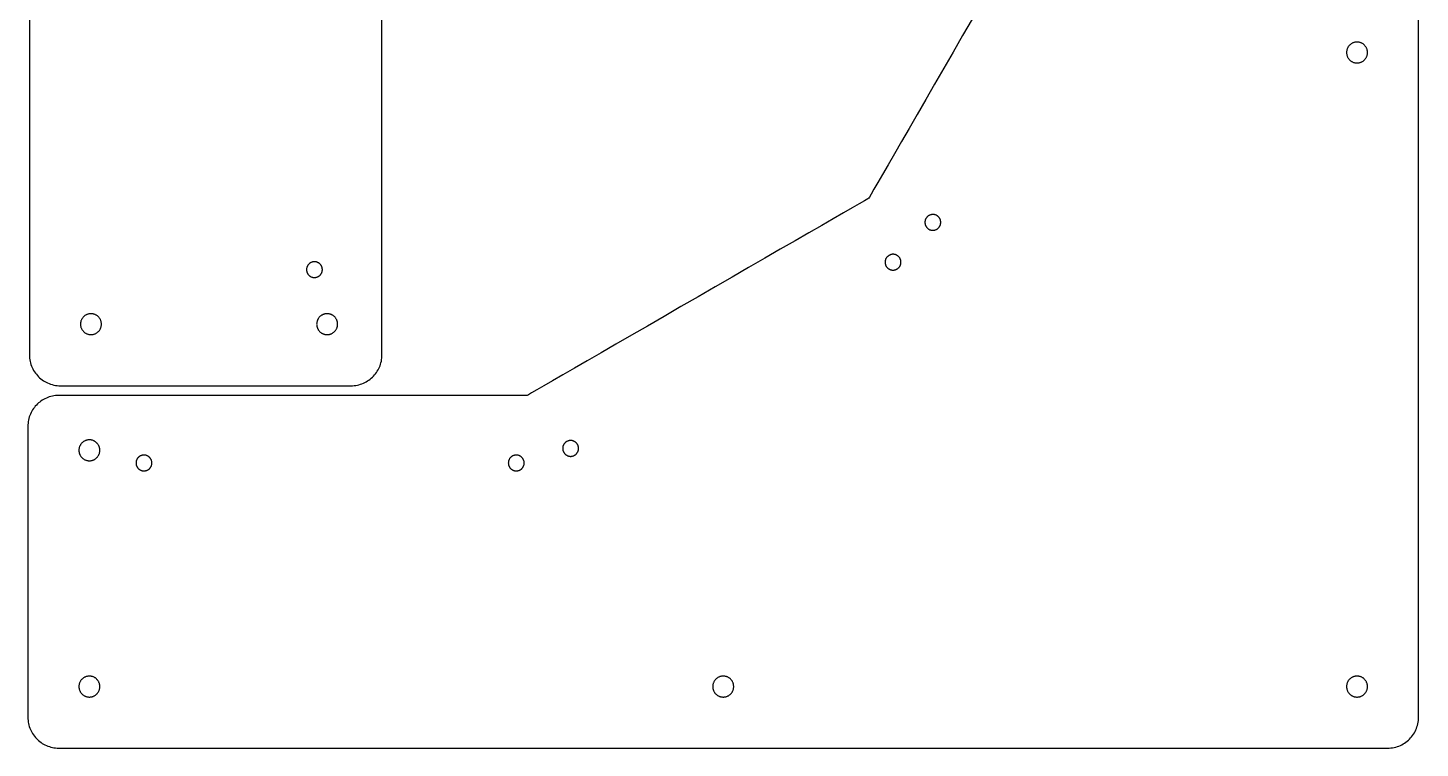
# Model space of a CAD drawing. Header units: centimetres. Extents: x -16 to 38, y -53 to 89.
# Drawn here: x -16.04 to 28.88, y -10.5 to 12.73 of the extents above; entities that cross this region are included whole.
import ezdxf

# ---------------------------------------------------------------- set-up
doc = ezdxf.new("R2010")
doc.units = ezdxf.units.CM
doc.header["$MEASUREMENT"] = 0

# ---------------------------------------------------------------- blocks, each defined once
blk = doc.blocks.new('block 16')
at = {"color": 7, "lineweight": 25}
blk.add_lwpolyline([(-15.989, 2.188), (-15.987, 2.133), (-15.983, 2.079), (-15.976, 2.026), (-15.966, 1.974), (-15.953, 1.922), (-15.938, 1.872), (-15.92, 1.823), (-15.9, 1.775), (-15.877, 1.729), (-15.852, 1.684), (-15.825, 1.64), (-15.796, 1.598), (-15.764, 1.557), (-15.731, 1.518), (-15.696, 1.481), (-15.659, 1.446), (-15.62, 1.412), (-15.579, 1.381), (-15.537, 1.352), (-15.493, 1.325), (-15.448, 1.3), (-15.402, 1.277), (-15.354, 1.257), (-15.305, 1.239), (-15.255, 1.224), (-15.203, 1.211), (-15.151, 1.201), (-15.098, 1.194), (-15.044, 1.19), (-14.989, 1.188), (-5.613, 1.188), (-5.56, 1.19), (-5.507, 1.194), (-5.456, 1.2), (-5.405, 1.21), (-5.355, 1.222), (-5.306, 1.236), (-5.259, 1.253), (-5.212, 1.272), (-5.167, 1.293), (-5.122, 1.316), (-5.08, 1.342), (-5.038, 1.37), (-4.998, 1.399), (-4.96, 1.43), (-4.923, 1.464), (-4.888, 1.499), (-4.855, 1.535), (-4.824, 1.574), (-4.794, 1.614), (-4.767, 1.655), (-4.741, 1.698), (-4.718, 1.742), (-4.696, 1.787), (-4.677, 1.834), (-4.661, 1.882), (-4.646, 1.93), (-4.634, 1.98), (-4.625, 2.031), (-4.618, 2.083), (-4.614, 2.135), (-4.613, 2.188), (-4.613, 17.302), (-4.593, 17.336), (-4.537, 17.434), (-4.445, 17.592), (-4.322, 17.805), (-4.17, 18.07), (-3.99, 18.381), (-3.786, 18.734), (-3.56, 19.125), (-3.315, 19.549), (-3.054, 20.002), (-2.778, 20.48), (-2.491, 20.977), (-2.195, 21.49), (-1.892, 22.015), (-1.585, 22.545), (-1.278, 23.079), (-0.971, 23.609), (-0.669, 24.133), (-0.373, 24.646), (-0.085, 25.144), (0.19, 25.621), (0.452, 26.075), (0.697, 26.499), (0.923, 26.89), (1.127, 27.243), (1.306, 27.554), (1.459, 27.819), (1.582, 28.032), (1.673, 28.19), (1.73, 28.288), (1.749, 28.322), (1.785, 28.342), (1.89, 28.403), (2.058, 28.5), (2.285, 28.631), (2.566, 28.793), (2.895, 28.983), (3.269, 29.199), (3.682, 29.438), (4.13, 29.696), (4.606, 29.971), (5.107, 30.26), (5.628, 30.561), (6.164, 30.87), (6.709, 31.185), (7.259, 31.503), (7.809, 31.82), (8.355, 32.135), (8.89, 32.444), (9.411, 32.745), (9.912, 33.034), (10.389, 33.31), (10.836, 33.568), (11.249, 33.806), (11.623, 34.022), (11.953, 34.213), (12.233, 34.375), (12.46, 34.506), (12.628, 34.603), (12.733, 34.663), (12.769, 34.684), (27.883, 34.684), (27.938, 34.685), (27.99, 34.69), (28.041, 34.696), (28.092, 34.706), (28.142, 34.718), (28.191, 34.732), (28.238, 34.749), (28.285, 34.768), (28.33, 34.789), (28.374, 34.813), (28.417, 34.838), (28.458, 34.866), (28.498, 34.895), (28.536, 34.927), (28.573, 34.96), (28.608, 34.995), (28.641, 35.032), (28.672, 35.07), (28.702, 35.11), (28.729, 35.151), (28.755, 35.194), (28.778, 35.238), (28.8, 35.283), (28.818, 35.33), (28.835, 35.378), (28.849, 35.426), (28.861, 35.476), (28.871, 35.527), (28.877, 35.578), (28.881, 35.631), (28.883, 35.684), (28.883, 45.06), (28.881, 45.113), (28.877, 45.165), (28.871, 45.217), (28.861, 45.268), (28.849, 45.317), (28.835, 45.366), (28.818, 45.414), (28.799, 45.46), (28.778, 45.506), (28.755, 45.55), (28.729, 45.593), (28.701, 45.634), (28.672, 45.674), (28.641, 45.712), (28.607, 45.749), (28.572, 45.784), (28.536, 45.817), (28.497, 45.849), (28.457, 45.878), (28.416, 45.906), (28.373, 45.931), (28.329, 45.955), (28.284, 45.976), (28.237, 45.995), (28.189, 46.012), (28.141, 46.026), (28.091, 46.038), (28.04, 46.047), (27.988, 46.054), (27.936, 46.058), (27.883, 46.06), (-14.989, 46.06), (-15.044, 46.058), (-15.098, 46.054), (-15.151, 46.047), (-15.203, 46.037), (-15.255, 46.024), (-15.305, 46.009), (-15.354, 45.991), (-15.402, 45.971), (-15.448, 45.948), (-15.493, 45.923), (-15.537, 45.896), (-15.579, 45.867), (-15.62, 45.835), (-15.659, 45.802), (-15.696, 45.767), (-15.731, 45.73), (-15.764, 45.691), (-15.796, 45.65), (-15.825, 45.608), (-15.852, 45.565), (-15.877, 45.519), (-15.9, 45.473), (-15.92, 45.425), (-15.938, 45.376), (-15.953, 45.326), (-15.966, 45.274), (-15.976, 45.222), (-15.983, 45.169), (-15.987, 45.115), (-15.989, 45.06), (-15.989, 2.188)], dxfattribs=at)
blk = doc.blocks.new('block 19')
at = {"color": 7, "lineweight": 25}
blk.add_lwpolyline([(-6.383, 2.836), (-6.364, 2.837), (-6.346, 2.838), (-6.328, 2.84), (-6.31, 2.844), (-6.293, 2.848), (-6.276, 2.853), (-6.259, 2.859), (-6.243, 2.866), (-6.227, 2.874), (-6.212, 2.882), (-6.197, 2.891), (-6.183, 2.901), (-6.169, 2.912), (-6.156, 2.923), (-6.144, 2.935), (-6.132, 2.948), (-6.121, 2.961), (-6.11, 2.975), (-6.1, 2.989), (-6.091, 3.004), (-6.082, 3.019), (-6.075, 3.035), (-6.068, 3.051), (-6.062, 3.067), (-6.057, 3.084), (-6.053, 3.102), (-6.049, 3.119), (-6.047, 3.137), (-6.045, 3.155), (-6.045, 3.174), (-6.045, 3.193), (-6.047, 3.21), (-6.049, 3.228), (-6.052, 3.245), (-6.056, 3.262), (-6.061, 3.278), (-6.067, 3.294), (-6.073, 3.31), (-6.08, 3.325), (-6.088, 3.34), (-6.097, 3.355), (-6.106, 3.369), (-6.116, 3.382), (-6.127, 3.395), (-6.138, 3.407), (-6.15, 3.419), (-6.162, 3.43), (-6.175, 3.441), (-6.189, 3.451), (-6.203, 3.46), (-6.217, 3.469), (-6.232, 3.477), (-6.247, 3.484), (-6.263, 3.49), (-6.279, 3.496), (-6.296, 3.501), (-6.313, 3.505), (-6.33, 3.508), (-6.347, 3.51), (-6.365, 3.512), (-6.383, 3.512), (-6.401, 3.512), (-6.418, 3.51), (-6.436, 3.508), (-6.453, 3.505), (-6.47, 3.501), (-6.486, 3.496), (-6.502, 3.49), (-6.518, 3.484), (-6.534, 3.477), (-6.548, 3.469), (-6.563, 3.46), (-6.577, 3.451), (-6.59, 3.441), (-6.603, 3.43), (-6.616, 3.419), (-6.628, 3.407), (-6.639, 3.395), (-6.649, 3.382), (-6.659, 3.368), (-6.669, 3.354), (-6.677, 3.34), (-6.685, 3.325), (-6.693, 3.31), (-6.699, 3.294), (-6.705, 3.278), (-6.709, 3.261), (-6.713, 3.244), (-6.717, 3.227), (-6.719, 3.21), (-6.72, 3.192), (-6.721, 3.174), (-6.72, 3.156), (-6.719, 3.138), (-6.717, 3.121), (-6.713, 3.104), (-6.709, 3.087), (-6.705, 3.07), (-6.699, 3.054), (-6.693, 3.039), (-6.685, 3.023), (-6.677, 3.008), (-6.669, 2.994), (-6.659, 2.98), (-6.649, 2.966), (-6.639, 2.954), (-6.628, 2.941), (-6.616, 2.929), (-6.603, 2.918), (-6.59, 2.907), (-6.577, 2.897), (-6.563, 2.888), (-6.549, 2.879), (-6.534, 2.871), (-6.518, 2.864), (-6.503, 2.858), (-6.486, 2.852), (-6.47, 2.847), (-6.453, 2.843), (-6.436, 2.84), (-6.418, 2.838), (-6.401, 2.837), (-6.383, 2.836)], dxfattribs=at)
blk = doc.blocks.new('block 24')
at = {"color": 7, "lineweight": 25}
blk.add_lwpolyline([(-14.003, 2.836), (-13.984, 2.837), (-13.966, 2.838), (-13.948, 2.84), (-13.93, 2.844), (-13.913, 2.848), (-13.896, 2.853), (-13.879, 2.859), (-13.863, 2.866), (-13.847, 2.874), (-13.832, 2.882), (-13.817, 2.891), (-13.803, 2.901), (-13.789, 2.912), (-13.776, 2.923), (-13.764, 2.935), (-13.752, 2.948), (-13.741, 2.961), (-13.73, 2.975), (-13.72, 2.989), (-13.711, 3.004), (-13.702, 3.019), (-13.695, 3.035), (-13.688, 3.051), (-13.682, 3.067), (-13.677, 3.084), (-13.673, 3.102), (-13.669, 3.119), (-13.667, 3.137), (-13.665, 3.155), (-13.665, 3.174), (-13.665, 3.193), (-13.667, 3.21), (-13.669, 3.228), (-13.672, 3.245), (-13.676, 3.262), (-13.681, 3.278), (-13.687, 3.294), (-13.693, 3.31), (-13.7, 3.325), (-13.708, 3.34), (-13.717, 3.355), (-13.726, 3.369), (-13.736, 3.382), (-13.747, 3.395), (-13.758, 3.407), (-13.77, 3.419), (-13.782, 3.43), (-13.795, 3.441), (-13.809, 3.451), (-13.823, 3.46), (-13.837, 3.469), (-13.852, 3.477), (-13.867, 3.484), (-13.883, 3.49), (-13.899, 3.496), (-13.916, 3.501), (-13.933, 3.505), (-13.95, 3.508), (-13.967, 3.51), (-13.985, 3.512), (-14.003, 3.512), (-14.021, 3.512), (-14.038, 3.51), (-14.056, 3.508), (-14.073, 3.505), (-14.09, 3.501), (-14.106, 3.496), (-14.122, 3.49), (-14.138, 3.484), (-14.154, 3.477), (-14.169, 3.469), (-14.183, 3.46), (-14.197, 3.451), (-14.21, 3.441), (-14.223, 3.43), (-14.236, 3.419), (-14.248, 3.407), (-14.259, 3.395), (-14.269, 3.382), (-14.279, 3.368), (-14.289, 3.354), (-14.297, 3.34), (-14.305, 3.325), (-14.313, 3.31), (-14.319, 3.294), (-14.325, 3.278), (-14.329, 3.261), (-14.333, 3.244), (-14.337, 3.227), (-14.339, 3.21), (-14.34, 3.192), (-14.341, 3.174), (-14.34, 3.156), (-14.339, 3.138), (-14.337, 3.121), (-14.333, 3.104), (-14.329, 3.087), (-14.325, 3.07), (-14.319, 3.054), (-14.313, 3.039), (-14.305, 3.023), (-14.297, 3.008), (-14.289, 2.994), (-14.279, 2.98), (-14.269, 2.966), (-14.259, 2.954), (-14.248, 2.941), (-14.236, 2.929), (-14.223, 2.918), (-14.21, 2.907), (-14.197, 2.897), (-14.183, 2.888), (-14.169, 2.879), (-14.154, 2.871), (-14.138, 2.864), (-14.123, 2.858), (-14.106, 2.852), (-14.09, 2.847), (-14.073, 2.843), (-14.056, 2.84), (-14.038, 2.838), (-14.021, 2.837), (-14.003, 2.836)], dxfattribs=at)
blk = doc.blocks.new('block 25')
at = {"color": 7, "lineweight": 25}
blk.add_lwpolyline([(-6.792, 4.679), (-6.778, 4.679), (-6.764, 4.68), (-6.75, 4.682), (-6.737, 4.685), (-6.724, 4.688), (-6.711, 4.692), (-6.699, 4.696), (-6.686, 4.701), (-6.674, 4.707), (-6.663, 4.714), (-6.652, 4.72), (-6.641, 4.728), (-6.631, 4.736), (-6.621, 4.744), (-6.611, 4.753), (-6.602, 4.763), (-6.594, 4.773), (-6.586, 4.783), (-6.578, 4.794), (-6.571, 4.805), (-6.565, 4.817), (-6.559, 4.829), (-6.554, 4.841), (-6.549, 4.853), (-6.545, 4.866), (-6.542, 4.879), (-6.54, 4.893), (-6.538, 4.906), (-6.537, 4.92), (-6.536, 4.934), (-6.537, 4.948), (-6.538, 4.961), (-6.54, 4.975), (-6.542, 4.988), (-6.545, 5), (-6.549, 5.013), (-6.553, 5.025), (-6.558, 5.037), (-6.563, 5.048), (-6.569, 5.06), (-6.576, 5.07), (-6.583, 5.081), (-6.59, 5.091), (-6.598, 5.101), (-6.607, 5.11), (-6.616, 5.119), (-6.625, 5.128), (-6.635, 5.136), (-6.645, 5.143), (-6.656, 5.15), (-6.667, 5.157), (-6.678, 5.163), (-6.69, 5.168), (-6.701, 5.173), (-6.714, 5.177), (-6.726, 5.181), (-6.739, 5.184), (-6.752, 5.186), (-6.765, 5.188), (-6.778, 5.189), (-6.792, 5.19), (-6.805, 5.189), (-6.819, 5.188), (-6.832, 5.186), (-6.845, 5.184), (-6.858, 5.181), (-6.87, 5.177), (-6.882, 5.173), (-6.894, 5.168), (-6.906, 5.163), (-6.917, 5.157), (-6.928, 5.15), (-6.939, 5.143), (-6.949, 5.136), (-6.959, 5.128), (-6.968, 5.119), (-6.977, 5.11), (-6.985, 5.101), (-6.994, 5.091), (-7.001, 5.081), (-7.008, 5.07), (-7.015, 5.059), (-7.021, 5.048), (-7.026, 5.036), (-7.031, 5.025), (-7.035, 5.012), (-7.039, 5), (-7.042, 4.987), (-7.044, 4.974), (-7.046, 4.961), (-7.047, 4.948), (-7.047, 4.934), (-7.047, 4.92), (-7.046, 4.907), (-7.044, 4.894), (-7.042, 4.881), (-7.039, 4.868), (-7.035, 4.856), (-7.031, 4.844), (-7.026, 4.832), (-7.021, 4.82), (-7.015, 4.809), (-7.008, 4.798), (-7.001, 4.787), (-6.994, 4.777), (-6.985, 4.767), (-6.977, 4.758), (-6.968, 4.749), (-6.959, 4.74), (-6.949, 4.732), (-6.939, 4.725), (-6.928, 4.718), (-6.917, 4.711), (-6.906, 4.705), (-6.894, 4.7), (-6.882, 4.695), (-6.87, 4.691), (-6.858, 4.687), (-6.845, 4.684), (-6.832, 4.682), (-6.819, 4.68), (-6.805, 4.679), (-6.792, 4.679)], dxfattribs=at)
blk = doc.blocks.new('block 32')
at = {"color": 7, "lineweight": 25}
blk.add_lwpolyline([(28.832, 33.371), (28.831, 33.426), (28.826, 33.48), (28.819, 33.534), (28.809, 33.586), (28.796, 33.637), (28.781, 33.687), (28.763, 33.737), (28.743, 33.784), (28.721, 33.831), (28.696, 33.876), (28.669, 33.92), (28.639, 33.962), (28.608, 34.003), (28.575, 34.041), (28.539, 34.079), (28.502, 34.114), (28.463, 34.147), (28.423, 34.179), (28.381, 34.208), (28.337, 34.235), (28.292, 34.26), (28.245, 34.282), (28.197, 34.303), (28.148, 34.32), (28.098, 34.336), (28.047, 34.348), (27.994, 34.358), (27.941, 34.365), (27.887, 34.37), (27.832, 34.371), (18.456, 34.371), (18.403, 34.37), (18.351, 34.366), (18.299, 34.359), (18.249, 34.35), (18.199, 34.338), (18.15, 34.324), (18.102, 34.307), (18.056, 34.288), (18.01, 34.267), (17.966, 34.243), (17.923, 34.218), (17.882, 34.19), (17.842, 34.16), (17.804, 34.129), (17.767, 34.096), (17.732, 34.061), (17.699, 34.024), (17.667, 33.986), (17.638, 33.946), (17.61, 33.905), (17.585, 33.862), (17.561, 33.818), (17.54, 33.772), (17.521, 33.726), (17.504, 33.678), (17.49, 33.629), (17.478, 33.579), (17.469, 33.529), (17.462, 33.477), (17.458, 33.425), (17.456, 33.371), (17.456, 18.257), (17.437, 18.224), (17.38, 18.126), (17.289, 17.968), (17.166, 17.754), (17.013, 17.49), (16.834, 17.179), (16.63, 16.825), (16.404, 16.435), (16.159, 16.01), (15.897, 15.557), (15.622, 15.08), (15.334, 14.582), (15.038, 14.069), (14.736, 13.545), (14.429, 13.014), (14.121, 12.481), (13.815, 11.95), (13.512, 11.426), (13.216, 10.913), (12.929, 10.416), (12.653, 9.938), (12.391, 9.485), (12.147, 9.061), (11.921, 8.67), (11.717, 8.316), (11.537, 8.005), (11.385, 7.741), (11.261, 7.528), (11.17, 7.37), (11.114, 7.272), (11.094, 7.238), (11.058, 7.217), (10.954, 7.157), (10.786, 7.06), (10.559, 6.929), (10.278, 6.767), (9.948, 6.576), (9.574, 6.36), (9.161, 6.122), (8.714, 5.864), (8.237, 5.589), (7.736, 5.299), (7.215, 4.999), (6.68, 4.689), (6.135, 4.375), (5.584, 4.057), (5.034, 3.739), (4.489, 3.424), (3.954, 3.115), (3.433, 2.815), (2.932, 2.525), (2.455, 2.25), (2.008, 1.992), (1.595, 1.753), (1.221, 1.537), (0.891, 1.347), (0.61, 1.185), (0.383, 1.054), (0.215, 0.957), (0.111, 0.897), (0.075, 0.876), (-15.039, 0.876), (-15.094, 0.874), (-15.147, 0.87), (-15.198, 0.863), (-15.249, 0.854), (-15.298, 0.842), (-15.347, 0.828), (-15.395, 0.811), (-15.441, 0.792), (-15.487, 0.77), (-15.531, 0.747), (-15.573, 0.721), (-15.615, 0.694), (-15.654, 0.664), (-15.693, 0.633), (-15.729, 0.6), (-15.764, 0.565), (-15.798, 0.528), (-15.829, 0.49), (-15.858, 0.45), (-15.886, 0.408), (-15.911, 0.366), (-15.935, 0.322), (-15.956, 0.276), (-15.975, 0.23), (-15.992, 0.182), (-16.006, 0.133), (-16.018, 0.083), (-16.027, 0.033), (-16.034, -0.019), (-16.038, -0.071), (-16.039, -0.124), (-16.039, -9.5), (-16.038, -9.553), (-16.034, -9.606), (-16.027, -9.657), (-16.018, -9.708), (-16.006, -9.758), (-15.992, -9.807), (-15.975, -9.854), (-15.956, -9.901), (-15.935, -9.946), (-15.911, -9.99), (-15.886, -10.033), (-15.858, -10.075), (-15.828, -10.114), (-15.797, -10.153), (-15.764, -10.19), (-15.729, -10.225), (-15.692, -10.258), (-15.654, -10.289), (-15.614, -10.319), (-15.572, -10.346), (-15.53, -10.372), (-15.486, -10.395), (-15.44, -10.417), (-15.394, -10.435), (-15.346, -10.452), (-15.297, -10.467), (-15.247, -10.478), (-15.196, -10.488), (-15.145, -10.495), (-15.092, -10.499), (-15.039, -10.5), (27.832, -10.5), (27.887, -10.499), (27.941, -10.494), (27.994, -10.487), (28.047, -10.477), (28.098, -10.464), (28.148, -10.449), (28.197, -10.431), (28.245, -10.411), (28.292, -10.388), (28.337, -10.364), (28.381, -10.336), (28.423, -10.307), (28.463, -10.276), (28.502, -10.242), (28.539, -10.207), (28.575, -10.17), (28.608, -10.131), (28.639, -10.091), (28.669, -10.049), (28.696, -10.005), (28.721, -9.96), (28.743, -9.913), (28.763, -9.865), (28.781, -9.816), (28.796, -9.766), (28.809, -9.715), (28.819, -9.662), (28.826, -9.609), (28.831, -9.555), (28.832, -9.5), (28.832, 33.371)], dxfattribs=at)
blk = doc.blocks.new('block 34')
at = {"color": 7, "lineweight": 25}
blk.add_lwpolyline([(26.846, -8.176), (26.828, -8.177), (26.809, -8.178), (26.791, -8.181), (26.774, -8.184), (26.756, -8.188), (26.739, -8.193), (26.723, -8.199), (26.707, -8.206), (26.691, -8.214), (26.676, -8.222), (26.661, -8.231), (26.647, -8.241), (26.633, -8.252), (26.62, -8.263), (26.607, -8.275), (26.595, -8.288), (26.584, -8.301), (26.573, -8.315), (26.564, -8.329), (26.554, -8.344), (26.546, -8.359), (26.538, -8.375), (26.532, -8.391), (26.526, -8.407), (26.52, -8.424), (26.516, -8.442), (26.513, -8.459), (26.51, -8.477), (26.509, -8.496), (26.508, -8.514), (26.509, -8.533), (26.51, -8.55), (26.512, -8.568), (26.516, -8.585), (26.52, -8.602), (26.525, -8.618), (26.53, -8.634), (26.537, -8.65), (26.544, -8.665), (26.552, -8.68), (26.561, -8.695), (26.57, -8.709), (26.58, -8.722), (26.59, -8.735), (26.602, -8.747), (26.613, -8.759), (26.626, -8.77), (26.639, -8.781), (26.652, -8.791), (26.666, -8.8), (26.681, -8.809), (26.696, -8.817), (26.711, -8.824), (26.727, -8.83), (26.743, -8.836), (26.759, -8.841), (26.776, -8.845), (26.793, -8.848), (26.811, -8.85), (26.828, -8.852), (26.846, -8.852), (26.864, -8.852), (26.882, -8.85), (26.899, -8.848), (26.916, -8.845), (26.933, -8.841), (26.95, -8.836), (26.966, -8.83), (26.982, -8.824), (26.997, -8.817), (27.012, -8.809), (27.026, -8.8), (27.041, -8.791), (27.054, -8.781), (27.067, -8.77), (27.079, -8.759), (27.091, -8.747), (27.102, -8.735), (27.113, -8.722), (27.123, -8.708), (27.132, -8.694), (27.141, -8.68), (27.149, -8.665), (27.156, -8.65), (27.162, -8.634), (27.168, -8.618), (27.173, -8.601), (27.177, -8.584), (27.18, -8.567), (27.182, -8.55), (27.184, -8.532), (27.184, -8.514), (27.184, -8.496), (27.182, -8.479), (27.18, -8.461), (27.177, -8.444), (27.173, -8.427), (27.168, -8.411), (27.162, -8.395), (27.156, -8.379), (27.149, -8.363), (27.141, -8.349), (27.132, -8.334), (27.123, -8.32), (27.113, -8.307), (27.102, -8.294), (27.091, -8.281), (27.079, -8.269), (27.067, -8.258), (27.054, -8.247), (27.041, -8.237), (27.026, -8.228), (27.012, -8.22), (26.997, -8.212), (26.982, -8.204), (26.966, -8.198), (26.95, -8.192), (26.933, -8.188), (26.916, -8.184), (26.899, -8.18), (26.882, -8.178), (26.864, -8.177), (26.846, -8.176)], dxfattribs=at)
blk = doc.blocks.new('block 36')
at = {"color": 7, "lineweight": 25}
blk.add_lwpolyline([(6.396, -8.176), (6.378, -8.177), (6.36, -8.178), (6.342, -8.181), (6.324, -8.184), (6.307, -8.188), (6.29, -8.193), (6.273, -8.199), (6.257, -8.206), (6.241, -8.214), (6.226, -8.222), (6.211, -8.231), (6.197, -8.241), (6.183, -8.252), (6.17, -8.263), (6.157, -8.275), (6.146, -8.288), (6.134, -8.301), (6.124, -8.315), (6.114, -8.329), (6.105, -8.344), (6.096, -8.359), (6.089, -8.375), (6.082, -8.391), (6.076, -8.407), (6.071, -8.424), (6.066, -8.442), (6.063, -8.459), (6.06, -8.477), (6.059, -8.496), (6.058, -8.514), (6.059, -8.533), (6.06, -8.55), (6.063, -8.568), (6.066, -8.585), (6.07, -8.602), (6.075, -8.618), (6.08, -8.634), (6.087, -8.65), (6.094, -8.665), (6.102, -8.68), (6.111, -8.695), (6.12, -8.709), (6.13, -8.722), (6.141, -8.735), (6.152, -8.747), (6.164, -8.759), (6.176, -8.77), (6.189, -8.781), (6.202, -8.791), (6.216, -8.8), (6.231, -8.809), (6.246, -8.817), (6.261, -8.824), (6.277, -8.83), (6.293, -8.836), (6.309, -8.841), (6.326, -8.845), (6.343, -8.848), (6.361, -8.85), (6.379, -8.852), (6.396, -8.852), (6.414, -8.852), (6.432, -8.85), (6.45, -8.848), (6.467, -8.845), (6.483, -8.841), (6.5, -8.836), (6.516, -8.83), (6.532, -8.824), (6.547, -8.817), (6.562, -8.809), (6.577, -8.8), (6.591, -8.791), (6.604, -8.781), (6.617, -8.77), (6.629, -8.759), (6.641, -8.747), (6.653, -8.735), (6.663, -8.722), (6.673, -8.708), (6.682, -8.694), (6.691, -8.68), (6.699, -8.665), (6.706, -8.65), (6.713, -8.634), (6.718, -8.618), (6.723, -8.601), (6.727, -8.584), (6.73, -8.567), (6.733, -8.55), (6.734, -8.532), (6.734, -8.514), (6.734, -8.496), (6.733, -8.479), (6.73, -8.461), (6.727, -8.444), (6.723, -8.427), (6.718, -8.411), (6.713, -8.395), (6.706, -8.379), (6.699, -8.363), (6.691, -8.349), (6.682, -8.334), (6.673, -8.32), (6.663, -8.307), (6.653, -8.294), (6.641, -8.281), (6.629, -8.269), (6.617, -8.258), (6.604, -8.247), (6.591, -8.237), (6.577, -8.228), (6.562, -8.22), (6.547, -8.212), (6.532, -8.204), (6.516, -8.198), (6.5, -8.192), (6.484, -8.188), (6.467, -8.184), (6.45, -8.18), (6.432, -8.178), (6.414, -8.177), (6.396, -8.176)], dxfattribs=at)
blk = doc.blocks.new('block 37')
at = {"color": 7, "lineweight": 25}
blk.add_lwpolyline([(-14.053, -0.556), (-14.072, -0.557), (-14.09, -0.558), (-14.108, -0.561), (-14.126, -0.564), (-14.143, -0.568), (-14.16, -0.573), (-14.177, -0.579), (-14.193, -0.586), (-14.209, -0.594), (-14.224, -0.602), (-14.239, -0.611), (-14.253, -0.621), (-14.267, -0.632), (-14.28, -0.643), (-14.292, -0.655), (-14.304, -0.668), (-14.316, -0.681), (-14.326, -0.695), (-14.336, -0.709), (-14.345, -0.724), (-14.354, -0.739), (-14.361, -0.755), (-14.368, -0.771), (-14.374, -0.787), (-14.379, -0.804), (-14.384, -0.822), (-14.387, -0.839), (-14.389, -0.857), (-14.391, -0.876), (-14.391, -0.894), (-14.391, -0.913), (-14.39, -0.93), (-14.387, -0.948), (-14.384, -0.965), (-14.38, -0.982), (-14.375, -0.998), (-14.369, -1.014), (-14.363, -1.03), (-14.356, -1.045), (-14.348, -1.06), (-14.339, -1.075), (-14.33, -1.089), (-14.32, -1.102), (-14.309, -1.115), (-14.298, -1.127), (-14.286, -1.139), (-14.274, -1.15), (-14.261, -1.161), (-14.247, -1.171), (-14.233, -1.18), (-14.219, -1.189), (-14.204, -1.197), (-14.189, -1.204), (-14.173, -1.21), (-14.157, -1.216), (-14.14, -1.221), (-14.124, -1.225), (-14.107, -1.228), (-14.089, -1.23), (-14.071, -1.232), (-14.053, -1.232), (-14.036, -1.232), (-14.018, -1.23), (-14, -1.228), (-13.983, -1.225), (-13.966, -1.221), (-13.95, -1.216), (-13.934, -1.21), (-13.918, -1.204), (-13.903, -1.197), (-13.888, -1.189), (-13.873, -1.18), (-13.859, -1.171), (-13.846, -1.161), (-13.833, -1.15), (-13.82, -1.139), (-13.809, -1.127), (-13.797, -1.115), (-13.787, -1.102), (-13.777, -1.088), (-13.767, -1.074), (-13.759, -1.06), (-13.751, -1.045), (-13.744, -1.03), (-13.737, -1.014), (-13.732, -0.998), (-13.727, -0.981), (-13.723, -0.964), (-13.72, -0.947), (-13.717, -0.93), (-13.716, -0.912), (-13.715, -0.894), (-13.716, -0.876), (-13.717, -0.859), (-13.72, -0.841), (-13.723, -0.824), (-13.727, -0.807), (-13.732, -0.791), (-13.737, -0.775), (-13.744, -0.759), (-13.751, -0.743), (-13.759, -0.728), (-13.767, -0.714), (-13.777, -0.7), (-13.787, -0.687), (-13.797, -0.674), (-13.809, -0.661), (-13.82, -0.649), (-13.833, -0.638), (-13.846, -0.627), (-13.859, -0.617), (-13.873, -0.608), (-13.888, -0.6), (-13.903, -0.592), (-13.918, -0.584), (-13.934, -0.578), (-13.95, -0.572), (-13.966, -0.567), (-13.983, -0.564), (-14, -0.56), (-14.018, -0.558), (-14.035, -0.557), (-14.053, -0.556)], dxfattribs=at)
blk = doc.blocks.new('block 38')
at = {"color": 7, "lineweight": 25}
blk.add_lwpolyline([(-14.053, -8.176), (-14.072, -8.177), (-14.09, -8.178), (-14.108, -8.181), (-14.126, -8.184), (-14.143, -8.188), (-14.16, -8.193), (-14.177, -8.199), (-14.193, -8.206), (-14.209, -8.214), (-14.224, -8.222), (-14.239, -8.231), (-14.253, -8.241), (-14.267, -8.252), (-14.28, -8.263), (-14.292, -8.275), (-14.304, -8.288), (-14.316, -8.301), (-14.326, -8.315), (-14.336, -8.329), (-14.345, -8.344), (-14.354, -8.359), (-14.361, -8.375), (-14.368, -8.391), (-14.374, -8.407), (-14.379, -8.424), (-14.384, -8.442), (-14.387, -8.459), (-14.389, -8.477), (-14.391, -8.496), (-14.391, -8.514), (-14.391, -8.533), (-14.39, -8.55), (-14.387, -8.568), (-14.384, -8.585), (-14.38, -8.602), (-14.375, -8.618), (-14.369, -8.634), (-14.363, -8.65), (-14.356, -8.665), (-14.348, -8.68), (-14.339, -8.695), (-14.33, -8.709), (-14.32, -8.722), (-14.309, -8.735), (-14.298, -8.747), (-14.286, -8.759), (-14.274, -8.77), (-14.261, -8.781), (-14.247, -8.791), (-14.233, -8.8), (-14.219, -8.809), (-14.204, -8.817), (-14.189, -8.824), (-14.173, -8.83), (-14.157, -8.836), (-14.14, -8.841), (-14.124, -8.845), (-14.107, -8.848), (-14.089, -8.85), (-14.071, -8.852), (-14.053, -8.852), (-14.036, -8.852), (-14.018, -8.85), (-14, -8.848), (-13.983, -8.845), (-13.966, -8.841), (-13.95, -8.836), (-13.934, -8.83), (-13.918, -8.824), (-13.903, -8.817), (-13.888, -8.809), (-13.873, -8.8), (-13.859, -8.791), (-13.846, -8.781), (-13.833, -8.77), (-13.82, -8.759), (-13.809, -8.747), (-13.797, -8.735), (-13.787, -8.722), (-13.777, -8.708), (-13.767, -8.694), (-13.759, -8.68), (-13.751, -8.665), (-13.744, -8.65), (-13.737, -8.634), (-13.732, -8.618), (-13.727, -8.601), (-13.723, -8.584), (-13.72, -8.567), (-13.717, -8.55), (-13.716, -8.532), (-13.715, -8.514), (-13.716, -8.496), (-13.717, -8.479), (-13.72, -8.461), (-13.723, -8.444), (-13.727, -8.427), (-13.732, -8.411), (-13.737, -8.395), (-13.744, -8.379), (-13.751, -8.363), (-13.759, -8.349), (-13.767, -8.334), (-13.777, -8.32), (-13.787, -8.307), (-13.797, -8.294), (-13.809, -8.281), (-13.82, -8.269), (-13.833, -8.258), (-13.846, -8.247), (-13.859, -8.237), (-13.873, -8.228), (-13.888, -8.22), (-13.903, -8.212), (-13.918, -8.204), (-13.934, -8.198), (-13.95, -8.192), (-13.966, -8.188), (-13.983, -8.184), (-14, -8.18), (-14.018, -8.178), (-14.035, -8.177), (-14.053, -8.176)], dxfattribs=at)
blk = doc.blocks.new('block 39')
at = {"color": 7, "lineweight": 25}
blk.add_lwpolyline([(26.846, 12.274), (26.828, 12.273), (26.809, 12.272), (26.791, 12.269), (26.774, 12.266), (26.756, 12.262), (26.739, 12.256), (26.723, 12.25), (26.707, 12.244), (26.691, 12.236), (26.676, 12.228), (26.661, 12.218), (26.647, 12.208), (26.633, 12.198), (26.62, 12.187), (26.607, 12.175), (26.595, 12.162), (26.584, 12.149), (26.573, 12.135), (26.564, 12.121), (26.554, 12.106), (26.546, 12.091), (26.538, 12.075), (26.532, 12.059), (26.526, 12.042), (26.52, 12.025), (26.516, 12.008), (26.513, 11.99), (26.51, 11.972), (26.509, 11.954), (26.508, 11.936), (26.509, 11.917), (26.51, 11.899), (26.512, 11.882), (26.516, 11.865), (26.52, 11.848), (26.525, 11.832), (26.53, 11.815), (26.537, 11.8), (26.544, 11.785), (26.552, 11.77), (26.561, 11.755), (26.57, 11.741), (26.58, 11.728), (26.59, 11.715), (26.602, 11.702), (26.613, 11.691), (26.626, 11.679), (26.639, 11.669), (26.652, 11.659), (26.666, 11.65), (26.681, 11.641), (26.696, 11.633), (26.711, 11.626), (26.727, 11.619), (26.743, 11.614), (26.759, 11.609), (26.776, 11.605), (26.793, 11.602), (26.811, 11.6), (26.828, 11.598), (26.846, 11.598), (26.864, 11.598), (26.882, 11.6), (26.899, 11.602), (26.916, 11.605), (26.933, 11.609), (26.95, 11.614), (26.966, 11.62), (26.982, 11.626), (26.997, 11.633), (27.012, 11.641), (27.026, 11.65), (27.041, 11.659), (27.054, 11.669), (27.067, 11.68), (27.079, 11.691), (27.091, 11.703), (27.102, 11.715), (27.113, 11.728), (27.123, 11.741), (27.132, 11.755), (27.141, 11.77), (27.149, 11.785), (27.156, 11.8), (27.162, 11.816), (27.168, 11.832), (27.173, 11.849), (27.177, 11.865), (27.18, 11.883), (27.182, 11.9), (27.184, 11.918), (27.184, 11.936), (27.184, 11.954), (27.182, 11.971), (27.18, 11.989), (27.177, 12.006), (27.173, 12.023), (27.168, 12.039), (27.162, 12.055), (27.156, 12.071), (27.149, 12.086), (27.141, 12.101), (27.132, 12.116), (27.123, 12.13), (27.113, 12.143), (27.102, 12.156), (27.091, 12.169), (27.079, 12.18), (27.067, 12.192), (27.054, 12.202), (27.041, 12.212), (27.026, 12.222), (27.012, 12.23), (26.997, 12.238), (26.982, 12.245), (26.966, 12.252), (26.95, 12.257), (26.933, 12.262), (26.916, 12.266), (26.899, 12.27), (26.882, 12.272), (26.864, 12.273), (26.846, 12.274)], dxfattribs=at)
blk = doc.blocks.new('block 43')
at = {"color": 7, "lineweight": 25}
blk.add_lwpolyline([(11.875, 5.428), (11.861, 5.428), (11.848, 5.427), (11.834, 5.425), (11.821, 5.422), (11.807, 5.419), (11.795, 5.415), (11.782, 5.411), (11.77, 5.405), (11.758, 5.4), (11.746, 5.393), (11.735, 5.386), (11.725, 5.379), (11.714, 5.371), (11.704, 5.362), (11.695, 5.353), (11.686, 5.344), (11.677, 5.334), (11.669, 5.324), (11.662, 5.313), (11.655, 5.302), (11.648, 5.29), (11.643, 5.278), (11.637, 5.266), (11.633, 5.253), (11.629, 5.241), (11.626, 5.228), (11.623, 5.214), (11.621, 5.201), (11.62, 5.187), (11.62, 5.173), (11.62, 5.159), (11.621, 5.145), (11.623, 5.132), (11.626, 5.119), (11.629, 5.107), (11.632, 5.094), (11.636, 5.082), (11.641, 5.07), (11.647, 5.059), (11.653, 5.047), (11.659, 5.036), (11.666, 5.026), (11.674, 5.016), (11.682, 5.006), (11.691, 4.996), (11.699, 4.988), (11.709, 4.979), (11.719, 4.971), (11.729, 4.964), (11.739, 4.956), (11.75, 4.95), (11.761, 4.944), (11.773, 4.939), (11.785, 4.934), (11.797, 4.929), (11.81, 4.926), (11.822, 4.923), (11.835, 4.92), (11.849, 4.919), (11.862, 4.918), (11.875, 4.917), (11.889, 4.918), (11.902, 4.919), (11.916, 4.92), (11.928, 4.923), (11.941, 4.926), (11.954, 4.93), (11.966, 4.934), (11.978, 4.939), (11.989, 4.944), (12.001, 4.95), (12.012, 4.957), (12.022, 4.964), (12.032, 4.971), (12.042, 4.979), (12.051, 4.988), (12.061, 4.997), (12.069, 5.006), (12.077, 5.016), (12.085, 5.026), (12.092, 5.036), (12.098, 5.047), (12.104, 5.059), (12.11, 5.07), (12.114, 5.082), (12.119, 5.095), (12.122, 5.107), (12.125, 5.12), (12.128, 5.133), (12.13, 5.146), (12.131, 5.159), (12.131, 5.173), (12.131, 5.186), (12.13, 5.2), (12.128, 5.213), (12.125, 5.226), (12.122, 5.239), (12.119, 5.251), (12.114, 5.263), (12.11, 5.275), (12.104, 5.287), (12.098, 5.298), (12.092, 5.309), (12.085, 5.32), (12.077, 5.33), (12.069, 5.34), (12.061, 5.349), (12.052, 5.358), (12.042, 5.366), (12.032, 5.374), (12.022, 5.382), (12.012, 5.389), (12.001, 5.395), (11.989, 5.401), (11.978, 5.407), (11.966, 5.412), (11.954, 5.416), (11.941, 5.42), (11.929, 5.423), (11.916, 5.425), (11.902, 5.427), (11.889, 5.428), (11.875, 5.428)], dxfattribs=at)
blk = doc.blocks.new('block 44')
at = {"color": 7, "lineweight": 25}
blk.add_lwpolyline([(-0.281, -1.048), (-0.295, -1.048), (-0.309, -1.049), (-0.323, -1.051), (-0.336, -1.054), (-0.349, -1.057), (-0.362, -1.061), (-0.375, -1.065), (-0.387, -1.07), (-0.399, -1.076), (-0.41, -1.083), (-0.421, -1.09), (-0.432, -1.097), (-0.443, -1.105), (-0.453, -1.114), (-0.462, -1.123), (-0.471, -1.132), (-0.479, -1.142), (-0.488, -1.152), (-0.495, -1.163), (-0.502, -1.174), (-0.508, -1.186), (-0.514, -1.198), (-0.519, -1.21), (-0.524, -1.223), (-0.528, -1.235), (-0.531, -1.249), (-0.533, -1.262), (-0.535, -1.275), (-0.536, -1.289), (-0.537, -1.303), (-0.536, -1.317), (-0.535, -1.331), (-0.534, -1.344), (-0.531, -1.357), (-0.528, -1.37), (-0.524, -1.382), (-0.52, -1.394), (-0.515, -1.406), (-0.51, -1.418), (-0.504, -1.429), (-0.497, -1.44), (-0.49, -1.45), (-0.483, -1.46), (-0.475, -1.47), (-0.466, -1.48), (-0.457, -1.489), (-0.448, -1.497), (-0.438, -1.505), (-0.428, -1.513), (-0.417, -1.52), (-0.406, -1.526), (-0.395, -1.532), (-0.384, -1.537), (-0.372, -1.542), (-0.359, -1.547), (-0.347, -1.55), (-0.334, -1.553), (-0.321, -1.556), (-0.308, -1.557), (-0.295, -1.558), (-0.281, -1.559), (-0.268, -1.558), (-0.254, -1.557), (-0.241, -1.556), (-0.228, -1.553), (-0.215, -1.55), (-0.203, -1.547), (-0.191, -1.542), (-0.179, -1.537), (-0.167, -1.532), (-0.156, -1.526), (-0.145, -1.52), (-0.134, -1.512), (-0.124, -1.505), (-0.114, -1.497), (-0.105, -1.488), (-0.096, -1.48), (-0.088, -1.47), (-0.08, -1.46), (-0.072, -1.45), (-0.065, -1.44), (-0.059, -1.429), (-0.053, -1.417), (-0.047, -1.406), (-0.042, -1.394), (-0.038, -1.382), (-0.034, -1.369), (-0.031, -1.356), (-0.029, -1.343), (-0.027, -1.33), (-0.026, -1.317), (-0.026, -1.303), (-0.026, -1.29), (-0.027, -1.276), (-0.029, -1.263), (-0.031, -1.25), (-0.034, -1.237), (-0.038, -1.225), (-0.042, -1.213), (-0.047, -1.201), (-0.053, -1.189), (-0.059, -1.178), (-0.065, -1.167), (-0.072, -1.157), (-0.08, -1.146), (-0.088, -1.136), (-0.096, -1.127), (-0.105, -1.118), (-0.114, -1.11), (-0.124, -1.102), (-0.134, -1.094), (-0.145, -1.087), (-0.156, -1.081), (-0.167, -1.075), (-0.179, -1.069), (-0.191, -1.064), (-0.203, -1.06), (-0.215, -1.056), (-0.228, -1.053), (-0.241, -1.051), (-0.254, -1.049), (-0.268, -1.048), (-0.281, -1.048)], dxfattribs=at)
blk = doc.blocks.new('block 45')
at = {"color": 7, "lineweight": 25}
blk.add_lwpolyline([(-12.293, -1.048), (-12.307, -1.048), (-12.321, -1.049), (-12.335, -1.051), (-12.348, -1.054), (-12.361, -1.057), (-12.374, -1.061), (-12.387, -1.065), (-12.399, -1.07), (-12.411, -1.076), (-12.422, -1.083), (-12.434, -1.09), (-12.444, -1.097), (-12.455, -1.105), (-12.465, -1.114), (-12.474, -1.123), (-12.483, -1.132), (-12.492, -1.142), (-12.5, -1.152), (-12.507, -1.163), (-12.514, -1.174), (-12.52, -1.186), (-12.526, -1.198), (-12.531, -1.21), (-12.536, -1.223), (-12.54, -1.235), (-12.543, -1.249), (-12.546, -1.262), (-12.547, -1.275), (-12.549, -1.289), (-12.549, -1.303), (-12.549, -1.317), (-12.547, -1.331), (-12.546, -1.344), (-12.543, -1.357), (-12.54, -1.37), (-12.537, -1.382), (-12.532, -1.394), (-12.527, -1.406), (-12.522, -1.418), (-12.516, -1.429), (-12.51, -1.44), (-12.502, -1.45), (-12.495, -1.46), (-12.487, -1.47), (-12.478, -1.48), (-12.469, -1.489), (-12.46, -1.497), (-12.45, -1.505), (-12.44, -1.513), (-12.43, -1.52), (-12.419, -1.526), (-12.407, -1.532), (-12.396, -1.537), (-12.384, -1.542), (-12.372, -1.547), (-12.359, -1.55), (-12.346, -1.553), (-12.334, -1.556), (-12.32, -1.557), (-12.307, -1.558), (-12.293, -1.559), (-12.28, -1.558), (-12.267, -1.557), (-12.253, -1.556), (-12.24, -1.553), (-12.228, -1.55), (-12.215, -1.547), (-12.203, -1.542), (-12.191, -1.537), (-12.179, -1.532), (-12.168, -1.526), (-12.157, -1.52), (-12.147, -1.512), (-12.137, -1.505), (-12.127, -1.497), (-12.117, -1.488), (-12.108, -1.48), (-12.1, -1.47), (-12.092, -1.46), (-12.084, -1.45), (-12.077, -1.44), (-12.071, -1.429), (-12.065, -1.417), (-12.059, -1.406), (-12.054, -1.394), (-12.05, -1.382), (-12.047, -1.369), (-12.043, -1.356), (-12.041, -1.343), (-12.039, -1.33), (-12.038, -1.317), (-12.038, -1.303), (-12.038, -1.29), (-12.039, -1.276), (-12.041, -1.263), (-12.043, -1.25), (-12.047, -1.237), (-12.05, -1.225), (-12.054, -1.213), (-12.059, -1.201), (-12.065, -1.189), (-12.071, -1.178), (-12.077, -1.167), (-12.084, -1.157), (-12.092, -1.146), (-12.1, -1.136), (-12.108, -1.127), (-12.117, -1.118), (-12.127, -1.11), (-12.137, -1.102), (-12.147, -1.094), (-12.157, -1.087), (-12.168, -1.081), (-12.179, -1.075), (-12.191, -1.069), (-12.203, -1.064), (-12.215, -1.06), (-12.228, -1.056), (-12.24, -1.053), (-12.253, -1.051), (-12.267, -1.049), (-12.28, -1.048), (-12.293, -1.048)], dxfattribs=at)
blk = doc.blocks.new('block 46')
at = {"color": 7, "lineweight": 25}
blk.add_lwpolyline([(1.473, -0.578), (1.459, -0.578), (1.445, -0.579), (1.431, -0.581), (1.418, -0.584), (1.405, -0.587), (1.392, -0.591), (1.379, -0.595), (1.367, -0.601), (1.355, -0.606), (1.344, -0.613), (1.332, -0.62), (1.322, -0.627), (1.311, -0.635), (1.301, -0.644), (1.292, -0.653), (1.283, -0.662), (1.274, -0.672), (1.266, -0.682), (1.259, -0.693), (1.252, -0.704), (1.246, -0.716), (1.24, -0.728), (1.235, -0.74), (1.23, -0.753), (1.226, -0.765), (1.223, -0.779), (1.221, -0.792), (1.219, -0.805), (1.217, -0.819), (1.217, -0.833), (1.217, -0.847), (1.219, -0.861), (1.22, -0.874), (1.223, -0.887), (1.226, -0.9), (1.229, -0.912), (1.234, -0.924), (1.239, -0.936), (1.244, -0.948), (1.25, -0.959), (1.256, -0.97), (1.264, -0.98), (1.271, -0.99), (1.279, -1), (1.288, -1.01), (1.297, -1.019), (1.306, -1.027), (1.316, -1.035), (1.326, -1.043), (1.336, -1.05), (1.347, -1.056), (1.359, -1.062), (1.37, -1.067), (1.382, -1.072), (1.394, -1.077), (1.407, -1.08), (1.42, -1.083), (1.433, -1.086), (1.446, -1.087), (1.459, -1.089), (1.473, -1.089), (1.486, -1.089), (1.5, -1.087), (1.513, -1.086), (1.526, -1.083), (1.538, -1.08), (1.551, -1.077), (1.563, -1.072), (1.575, -1.067), (1.587, -1.062), (1.598, -1.056), (1.609, -1.05), (1.619, -1.042), (1.63, -1.035), (1.639, -1.027), (1.649, -1.018), (1.658, -1.01), (1.666, -1), (1.674, -0.99), (1.682, -0.98), (1.689, -0.97), (1.695, -0.959), (1.701, -0.947), (1.707, -0.936), (1.712, -0.924), (1.716, -0.912), (1.72, -0.899), (1.723, -0.886), (1.725, -0.874), (1.727, -0.86), (1.728, -0.847), (1.728, -0.833), (1.728, -0.82), (1.727, -0.806), (1.725, -0.793), (1.723, -0.78), (1.72, -0.767), (1.716, -0.755), (1.712, -0.743), (1.707, -0.731), (1.701, -0.719), (1.695, -0.708), (1.689, -0.697), (1.682, -0.687), (1.674, -0.676), (1.666, -0.667), (1.658, -0.657), (1.649, -0.648), (1.639, -0.64), (1.63, -0.632), (1.619, -0.624), (1.609, -0.617), (1.598, -0.611), (1.587, -0.605), (1.575, -0.599), (1.563, -0.594), (1.551, -0.59), (1.538, -0.586), (1.526, -0.583), (1.513, -0.581), (1.5, -0.579), (1.486, -0.578), (1.473, -0.578)], dxfattribs=at)
blk = doc.blocks.new('block 47')
at = {"color": 7, "lineweight": 25}
blk.add_lwpolyline([(13.159, 6.712), (13.145, 6.712), (13.131, 6.711), (13.118, 6.709), (13.105, 6.706), (13.091, 6.703), (13.079, 6.699), (13.066, 6.695), (13.054, 6.69), (13.042, 6.684), (13.03, 6.677), (13.019, 6.67), (13.008, 6.663), (12.998, 6.655), (12.988, 6.646), (12.979, 6.637), (12.97, 6.628), (12.961, 6.618), (12.953, 6.608), (12.946, 6.597), (12.939, 6.586), (12.932, 6.574), (12.927, 6.562), (12.921, 6.55), (12.917, 6.537), (12.913, 6.525), (12.91, 6.511), (12.907, 6.498), (12.905, 6.485), (12.904, 6.471), (12.904, 6.457), (12.904, 6.443), (12.905, 6.429), (12.907, 6.416), (12.91, 6.403), (12.912, 6.39), (12.916, 6.378), (12.921, 6.366), (12.925, 6.354), (12.931, 6.342), (12.937, 6.331), (12.943, 6.32), (12.95, 6.31), (12.958, 6.3), (12.966, 6.29), (12.974, 6.28), (12.983, 6.271), (12.993, 6.263), (13.003, 6.255), (13.013, 6.247), (13.023, 6.24), (13.034, 6.234), (13.046, 6.228), (13.057, 6.222), (13.069, 6.218), (13.081, 6.213), (13.094, 6.21), (13.106, 6.207), (13.119, 6.204), (13.132, 6.203), (13.146, 6.202), (13.159, 6.201), (13.173, 6.202), (13.186, 6.203), (13.2, 6.204), (13.212, 6.207), (13.225, 6.21), (13.238, 6.213), (13.25, 6.218), (13.262, 6.223), (13.273, 6.228), (13.285, 6.234), (13.296, 6.24), (13.306, 6.247), (13.316, 6.255), (13.326, 6.263), (13.336, 6.272), (13.344, 6.28), (13.353, 6.29), (13.361, 6.3), (13.369, 6.31), (13.376, 6.32), (13.382, 6.331), (13.388, 6.343), (13.394, 6.354), (13.398, 6.366), (13.403, 6.378), (13.406, 6.391), (13.409, 6.404), (13.412, 6.417), (13.413, 6.43), (13.415, 6.443), (13.415, 6.457), (13.415, 6.47), (13.413, 6.484), (13.412, 6.497), (13.409, 6.51), (13.406, 6.523), (13.403, 6.535), (13.398, 6.547), (13.394, 6.559), (13.388, 6.571), (13.382, 6.582), (13.376, 6.593), (13.369, 6.603), (13.361, 6.614), (13.353, 6.623), (13.344, 6.633), (13.336, 6.642), (13.326, 6.65), (13.316, 6.658), (13.306, 6.666), (13.296, 6.673), (13.285, 6.679), (13.273, 6.685), (13.262, 6.691), (13.25, 6.696), (13.238, 6.7), (13.225, 6.704), (13.212, 6.707), (13.2, 6.709), (13.186, 6.711), (13.173, 6.712), (13.159, 6.712)], dxfattribs=at)

msp = doc.modelspace()

# ---------------------------------------------------------------- block references
for name in ['block 16', 'block 32', 'block 39', 'block 47', 'block 43', 'block 25', 'block 24', 'block 19', 'block 37', 'block 46', 'block 45', 'block 44', 'block 38', 'block 36', 'block 34']:
    msp.add_blockref(name, (0, 0))

doc.saveas('drawing.dxf')
